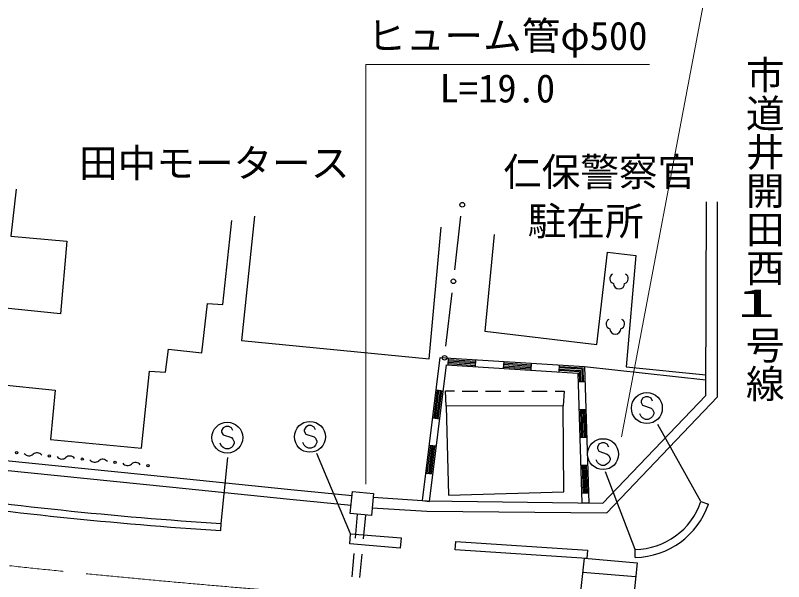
# Model space of a CAD drawing. Units: millimetres, scale not verified. Extents: x 40000 to 680000, y 20000 to 380000.
# Drawn here: x 228922 to 278640, y 279778 to 316435 of the extents above; entities that cross this region are included whole.
import ezdxf
from ezdxf.enums import TextEntityAlignment as Align

# ---------------------------------------------------------------- set-up
doc = ezdxf.new("R2010")
doc.units = ezdxf.units.MM
doc.header["$LTSCALE"] = 1000
doc.linetypes.add('CHAIN', pattern=[18.5, 12, -1.5, 3.5, -1.5])
for name, color, linetype, lineweight in [('M-BGD', 7, 'Continuous', 25), ('M-BMK', 2, 'CHAIN', 13), ('M-BMK-HTXT', 7, 'Continuous', 13), ('M-BMK-OTRS', 5, 'Continuous', 25), ('M-STR-HTXT', 7, 'Continuous', 13), ('M-STR-STRC', 7, 'Continuous', 25), ('M-STR-STRD', 7, 'Continuous', 25)]:
    doc.layers.add(name, color=color, linetype=linetype, lineweight=lineweight)
doc.styles.add('@ＭＳ ゴシック', font='')
doc.styles.add('ＭＳ ゴシック', font='')
doc.styles.get('@ＭＳ ゴシック').set_extended_font_data('@MS Gothic')
doc.styles.get('ＭＳ ゴシック').set_extended_font_data('MS Gothic')

msp = doc.modelspace()

# ---------------------------------------------------------------- linework, layer by layer
at = {"layer": 'M-BGD'}
for p, q in [((257357, 299964), (257756, 303427)), ((256787, 295011), (257186, 298474)), ((255268, 285023), (256421, 294284)), ((256421, 294284), (265755, 293698)), ((256934, 294252), (256906, 293803)), ((256912, 293892), (258708, 293780)), ((256917, 293982), (258714, 293869)), ((256923, 294072), (258719, 293959)), ((256929, 294162), (258725, 294049)), ((258702, 293690), (258731, 294139)), ((260527, 294026), (260499, 293577)), ((260516, 293846), (262312, 293734)), ((260521, 293936), (262318, 293823)), ((262295, 293464), (262324, 293913)), ((255715, 284967), (256816, 293808)), ((256816, 293808), (265318, 293274)), ((260505, 293667), (262301, 293554)), ((260510, 293757), (262307, 293644)), ((264120, 293800), (264092, 293351)), ((265406, 293359), (264097, 293441)), ((264103, 293531), (265493, 293444)), ((265580, 293528), (264109, 293621)), ((264114, 293711), (265668, 293613)), ((265406, 293359), (265427, 292706)), ((265517, 292709), (265493, 293444)), ((265580, 293528), (265606, 292712)), ((265696, 292715), (265668, 293613)), ((265755, 293698), (266039, 284867)), ((265755, 293698), (273599, 292832)), ((265318, 293274), (265589, 284852)), ((265786, 292718), (265337, 292703)), ((256025, 290370), (256247, 292156)), ((256114, 290359), (256336, 292145)), ((256604, 292112), (256158, 292167)), ((256203, 290348), (256426, 292134)), ((256293, 290337), (256515, 292123)), ((256809, 291129), (256758, 292120)), ((256758, 292120), (257346, 292119)), ((257846, 292118), (258846, 292117)), ((259346, 292116), (260346, 292114)), ((260846, 292114), (261846, 292112)), ((262346, 292111), (263346, 292110)), ((263846, 292109), (264434, 292108)), ((264434, 292108), (264376, 291166)), ((265844, 290919), (265394, 290904)), ((265484, 290907), (265542, 289108)), ((265574, 290910), (265632, 289111)), ((265664, 290913), (265722, 289114)), ((265754, 290916), (265812, 289117)), ((255935, 290381), (256382, 290326)), ((265452, 289105), (265902, 289120)), ((255580, 286798), (255802, 288584)), ((255669, 286787), (255892, 288573)), ((256160, 288539), (255713, 288595)), ((255758, 286775), (255981, 288562)), ((255848, 286764), (256070, 288550)), ((265960, 287321), (265510, 287306)), ((265600, 287309), (265658, 285510)), ((265690, 287312), (265748, 285513)), ((265780, 287315), (265838, 285516)), ((265870, 287318), (265928, 285519)), ((255491, 286809), (255937, 286753)), ((265568, 285507), (266018, 285522)), ((255268, 285023), (255715, 284967)), ((266039, 284867), (265589, 284852)), ((250931, 282588), (251064, 284144)), ((251590, 284090), (251438, 282543)), ((250719, 280097), (250846, 281591)), ((251340, 281548), (251193, 280055))]:
    msp.add_line(p, q, dxfattribs=at)
for points in [[(228966, 305183), (228619, 302144), (232249, 301818), (231851, 297111), (228269, 297480), (227705, 292551), (231503, 292172), (231203, 288975), (237085, 288415), (237606, 293402), (238642, 293336), (238827, 294823), (240997, 294595), (241362, 297787), (242346, 297722), (242931, 303158)], [(252013, 284563), (255542, 284330), (267209, 284233), (274367, 291739), (274365, 304374)], [(252072, 285242), (255562, 285002), (266946, 284855), (273596, 291828), (273640, 304356)], [(244403, 303437), (243546, 295387), (255694, 294200), (256481, 302733)], [(259908, 302249), (259301, 295986), (266560, 295127), (267244, 301111), (269078, 300894), (268440, 293693), (273601, 293169)], [(162305, 298120), (177382, 294971), (190167, 292655), (197607, 291555), (205861, 290419), (214443, 289271), (224441, 288016), (238952, 286539), (246757, 285747), (250720, 285362)], [(162207, 297678), (177257, 294430), (190066, 292115), (197514, 290924), (205776, 289788), (214362, 288639), (224370, 287383), (238887, 285905), (246694, 285113), (250655, 284729)]]:
    msp.add_lwpolyline(points, dxfattribs=at)
for points in [[(256944, 285386), (264421, 285598), (264376, 291166), (256809, 291129)], [(250746, 285616), (252094, 285483), (251967, 284051), (250599, 284192)]]:
    msp.add_lwpolyline(points, close=True, dxfattribs=at)
for centre, radius in [((257842, 304172), 150), ((257271, 299219), 150), ((256701, 294266), 150), ((229003, 288127), 75), ((231127, 287917), 75), ((233252, 287707), 75), ((235376, 287497), 75), ((237501, 287287), 75)]:
    msp.add_circle(centre, radius, dxfattribs=at)
for centre, radius, start, end in [((267712, 299394), 322, 116.087, 255.3342), ((268269, 299394), 322, 284.6658, 63.913), ((267991, 299083), 360, 180, 0), ((267472, 296464), 322, 116.087, 255.3342), ((268029, 296464), 322, 284.6658, 63.913), ((267751, 296153), 360, 180, 0), ((229808, 288309), 384, 216.7971, 311.9122), ((230322, 287736), 384, 36.7971, 131.9122), ((232446, 287526), 384, 36.7971, 131.9122), ((231933, 288099), 384, 216.7971, 311.9122), ((234057, 287889), 384, 216.7971, 311.9122), ((234571, 287316), 384, 36.7971, 131.9122), ((236182, 287679), 384, 216.7971, 311.9122), ((236695, 287106), 384, 36.7971, 131.9122)]:
    msp.add_arc(centre, radius, start, end, dxfattribs=at)
msp.add_open_spline([(77888, 301011), (78741, 301000), (78991, 300983), (79695, 300926), (80901, 300827), (81583, 300743), (82757, 300445), (83843, 300169), (84448, 299969), (85469, 299508), (85912, 299308), (86110, 299101), (86525, 298848), (87624, 298179), (88285, 297875), (89357, 297163), (91387, 295813), (92241, 294621), (94396, 293479), (95529, 292878), (96214, 292641), (97407, 292170), (99345, 291404), (100439, 290999), (102392, 290273), (102743, 290143), (102937, 290058), (103294, 289944), (103650, 289830), (103853, 289777), (104216, 289690), (105906, 289284), (106853, 289034), (108575, 288800), (110414, 288550), (111470, 288865), (113325, 288858), (115957, 288848), (117450, 289007), (120061, 288675), (121141, 288538), (121733, 288370), (122797, 288135), (122997, 288091), (123108, 288061), (123306, 288008), (124593, 287661), (125309, 287446), (126583, 287054), (131816, 285445), (134741, 284520), (139915, 282731), (140674, 282468), (141080, 282270), (141824, 281968), (143171, 281421), (143893, 281031), (145260, 280537), (146848, 279963), (147732, 279566), (149397, 279286), (150555, 279092), (151228, 279207), (152402, 279207), (153254, 279208), (153730, 279253), (154582, 279259), (156248, 279271), (157187, 279353), (158846, 279204), (160464, 279058), (161317, 278635), (162886, 278211), (165694, 277452), (167220, 276865), (170014, 276057), (171900, 275511), (172958, 275214), (174850, 274690), (178427, 273698), (180472, 273288), (184014, 272178), (186051, 271540), (187163, 271087), (189136, 270271), (191246, 269398), (192272, 268573), (194353, 267634), (195183, 267259), (195627, 266961), (196516, 266762), (197436, 266556), (197976, 266574), (198915, 266491), (199878, 266405), (200420, 266382), (201386, 266328), (202257, 266280), (202751, 266325), (203617, 266220), (205712, 265966), (206891, 265774), (208927, 265217), (211564, 264494), (212916, 263702), (215450, 262673), (215563, 262627), (215623, 262593), (215736, 262546), (217230, 261928), (218046, 261524), (219573, 260991), (220012, 260837), (220266, 260775), (220711, 260639), (220918, 260576), (221028, 260518), (221240, 260479), (224137, 259956), (225817, 260094), (228754, 259883), (233148, 259567), (235637, 259701), (240012, 259179), (241803, 258965), (242782, 258683), (244562, 258385), (245642, 258204), (246257, 258162), (247330, 257940), (250648, 257254), (252439, 256580), (255698, 255651), (258658, 254808), (260286, 254233), (263248, 253398), (264864, 252942), (265815, 252846), (267407, 252313), (268538, 251935), (269160, 251680), (270238, 251169), (271807, 250425), (272332, 250020), (274035, 248859)], degree=3, knots=[0, 0, 0, 0, 1, 1, 1, 2, 2, 2, 3, 3, 3, 4, 4, 4, 5, 5, 5, 6, 6, 6, 7, 7, 7, 8, 8, 8, 9, 9, 9, 10, 10, 10, 11, 11, 11, 12, 12, 12, 13, 13, 13, 14, 14, 14, 15, 15, 15, 16, 16, 16, 17, 17, 17, 18, 18, 18, 19, 19, 19, 20, 20, 20, 21, 21, 21, 22, 22, 22, 23, 23, 23, 24, 24, 24, 25, 25, 25, 26, 26, 26, 27, 27, 27, 28, 28, 28, 29, 29, 29, 30, 30, 30, 31, 31, 31, 32, 32, 32, 33, 33, 33, 34, 34, 34, 35, 35, 35, 36, 36, 36, 37, 37, 37, 38, 38, 38, 39, 39, 39, 40, 40, 40, 41, 41, 41, 42, 42, 42, 43, 43, 43, 44, 44, 44, 45, 45, 45, 46, 46, 46, 47, 47, 47, 48, 48, 48, 48], dxfattribs=at)
at = {"layer": 'M-BMK'}
msp.add_arc((295242, 899846), 622621, 259.20251, 265.65444, dxfattribs=at)
at = {"layer": 'M-BMK-OTRS'}
msp.add_line((265649, 280397), (269061, 280108), dxfattribs=at)
msp.add_lwpolyline([(265745, 281292), (269152, 281003), (268428, 273857), (264987, 274205)], close=True, dxfattribs=at)
at = {"layer": 'M-STR-HTXT'}
msp.add_line((268139, 289146), (274838, 324517), dxfattribs=at)
msp.add_lwpolyline([(251596, 286089), (251596, 313257), (269955, 313257)], dxfattribs=at)
at = {"layer": 'M-STR-STRC'}
for p, q in [((269516, 291648), (269425, 291466)), ((269425, 291466), (269425, 291375)), ((269425, 291375), (269516, 291193)), ((269698, 291739), (269516, 291648)), ((269879, 291739), (269698, 291739)), ((270061, 291648), (269879, 291739)), ((270152, 291466), (270061, 291648)), ((269516, 291193), (270061, 291012)), ((270061, 291012), (270152, 290921)), ((270152, 290921), (270243, 290739)), ((269425, 290466), (269334, 290648)), ((269516, 290375), (269425, 290466)), ((269698, 290284), (269516, 290375)), ((270061, 290375), (269879, 290284)), ((270152, 290466), (270061, 290375)), ((270243, 290648), (270152, 290466)), ((270243, 290739), (270243, 290648)), ((247892, 289877), (247710, 289786)), ((248073, 289877), (247892, 289877)), ((248255, 289786), (248073, 289877)), ((269879, 290284), (269698, 290284)), ((273287, 284959), (270509, 289942)), ((242362, 289737), (242271, 289555)), ((242271, 289555), (242271, 289464)), ((242271, 289464), (242362, 289283)), ((242544, 289828), (242362, 289737)), ((242726, 289828), (242544, 289828)), ((242908, 289737), (242726, 289828)), ((242998, 289555), (242908, 289737)), ((247710, 289786), (247619, 289604)), ((247619, 289604), (247619, 289513)), ((247619, 289513), (247710, 289332)), ((248346, 289604), (248255, 289786)), ((242362, 289283), (242908, 289101)), ((242908, 289101), (242998, 289010)), ((242998, 289010), (243089, 288828)), ((247710, 289332), (248255, 289150)), ((248255, 289150), (248346, 289059)), ((248346, 289059), (248437, 288877)), ((248437, 288877), (248437, 288786)), ((242271, 288555), (242180, 288737)), ((242362, 288464), (242271, 288555)), ((242544, 288374), (242362, 288464)), ((242726, 288374), (242544, 288374)), ((242908, 288464), (242726, 288374)), ((242998, 288555), (242908, 288464)), ((243089, 288737), (242998, 288555)), ((243089, 288828), (243089, 288737)), ((247619, 288604), (247528, 288786)), ((247710, 288513), (247619, 288604)), ((247892, 288422), (247710, 288513)), ((248073, 288422), (247892, 288422)), ((248255, 288513), (248073, 288422)), ((248346, 288604), (248255, 288513)), ((248437, 288786), (248346, 288604)), ((266683, 288669), (266592, 288487)), ((266592, 288487), (266592, 288396)), ((266592, 288396), (266683, 288214)), ((266865, 288760), (266683, 288669)), ((267047, 288760), (266865, 288760)), ((267229, 288669), (267047, 288760)), ((267320, 288487), (267229, 288669)), ((250615, 282875), (248425, 288064)), ((266683, 288214), (267229, 288033)), ((267229, 288033), (267320, 287942)), ((267320, 287942), (267411, 287760)), ((242244, 283547), (242662, 287820)), ((266592, 287487), (266501, 287669)), ((266683, 287396), (266592, 287487)), ((266865, 287305), (266683, 287396)), ((267229, 287396), (267047, 287305)), ((267320, 287487), (267229, 287396)), ((267411, 287669), (267320, 287487)), ((267411, 287760), (267411, 287669)), ((267047, 287305), (266865, 287305)), ((269030, 281862), (267115, 286889))]:
    msp.add_line(p, q, dxfattribs=at)
for centre in [(269789, 291012), (242635, 289101), (247983, 289150), (266956, 288033)]:
    msp.add_circle(centre, 1000, dxfattribs=at)
at = {"layer": 'M-STR-STRD'}
for p, q in [((273287, 284959), (273771, 284794)), ((242215, 283086), (242244, 283547)), ((269038, 281351), (269030, 281862))]:
    msp.add_line(p, q, dxfattribs=at)
for points in [[(250615, 282875), (253881, 282612), (253828, 281954), (250562, 282217)], [(257423, 282387), (265948, 281821), (265912, 281281), (257387, 281847)]]:
    msp.add_lwpolyline(points, close=True, dxfattribs=at)
for centre, radius, start, end in [((258436, 538549), 255516, 261.70601, 266.36662), ((258436, 538549), 255977, 261.70601, 266.36662), ((268961, 286432), 4570, 270.8704, 341.1929), ((268961, 286432), 5082, 270.8704, 341.1929)]:
    msp.add_arc(centre, radius, start, end, dxfattribs=at)

# ---------------------------------------------------------------- texts
at = {"layer": 'M-BGD', "style": 'ＭＳ ゴシック'}
for s, p in [('田中モータース', (241790, 305409)), ('仁保警察官', (266731, 304835)), ('駐在所', (265828, 301647))]:
    msp.add_text(s, height=1833, dxfattribs=at).set_placement(p, align=Align.BOTTOM_CENTER)
at = {"layer": 'M-BMK-HTXT', "style": '@ＭＳ ゴシック'}
for s, p in [('市', (275950, 312609)), ('道', (275950, 310109)), ('井', (275950, 307609)), ('開', (275950, 305109)), ('田', (275950, 302609)), ('西', (275950, 300109)), ('号', (275950, 295109)), ('線', (275950, 292609))]:
    msp.add_text(s, height=1833, rotation=270, dxfattribs=at).set_placement(p, align=Align.BOTTOM_CENTER)
at = {"layer": 'M-BMK-HTXT', "style": '@ＭＳ ゴシック', "width": 2}
msp.add_text('1', height=1833, dxfattribs=at).set_placement((276862, 296352), align=Align.BOTTOM_CENTER)
at = {"layer": 'M-STR-HTXT', "style": 'ＭＳ ゴシック'}
for s, p in [('ヒューム管φ500', (260760, 315112)), ('L=19.0', (260114, 311712))]:
    msp.add_text(s, height=1833, dxfattribs=at).set_placement(p, align=Align.MIDDLE_CENTER)

doc.saveas('drawing.dxf')
